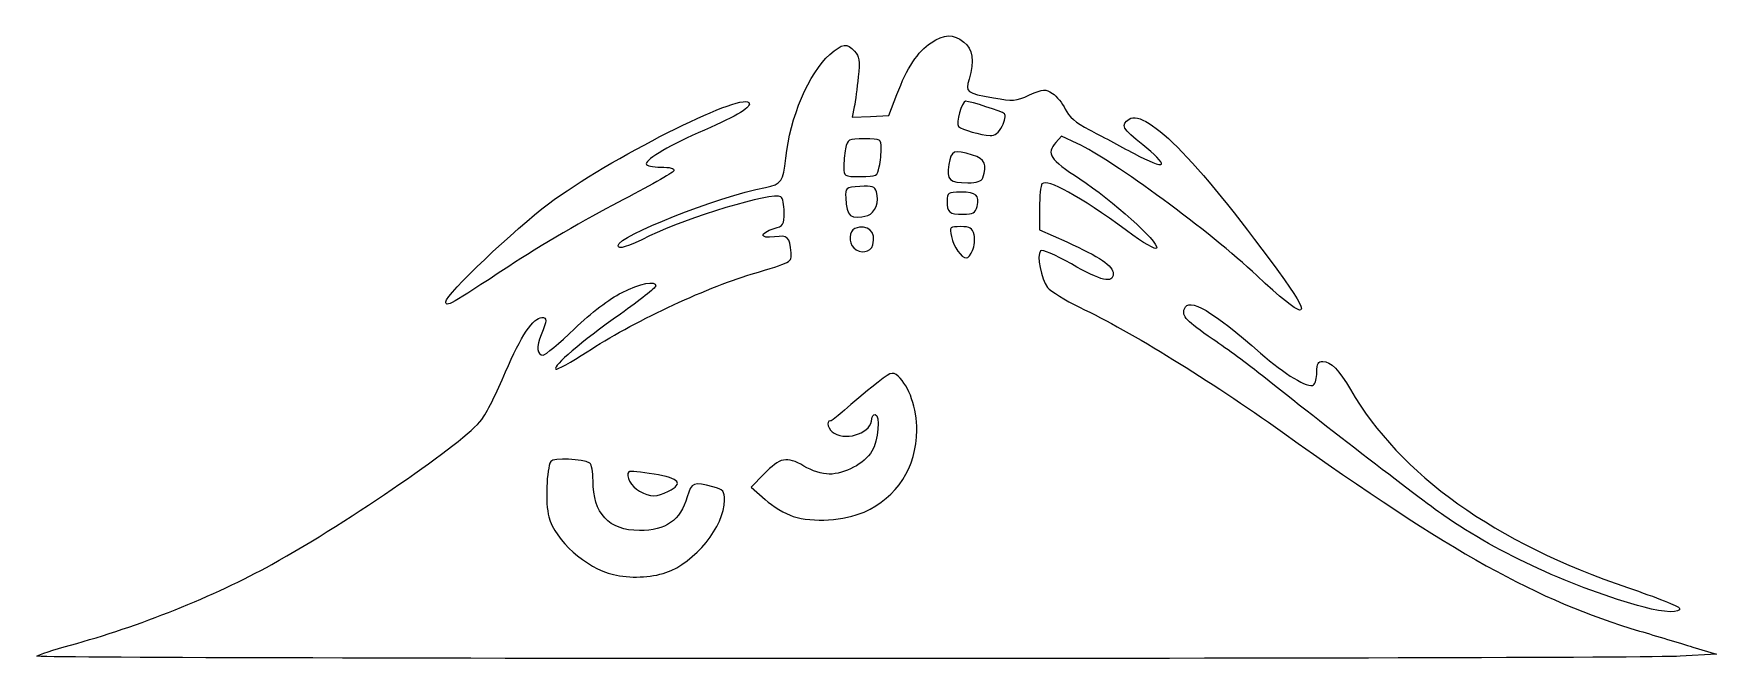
# Model space of a CAD drawing. Extents: x 3 to 145, y 54 to 107.
import ezdxf

# ---------------------------------------------------------------- set-up
doc = ezdxf.new("R2010")
doc.units = 0
doc.layers.get('0').update_dxf_attribs({"linetype": 'CONTINUOUS'})

msp = doc.modelspace()

# ---------------------------------------------------------------- linework, layer by layer
at = {"color": 7}
for points in [[(72.331532, 100.638496), (72.167033, 99.764437), (73.709456, 99.844746), (75.251876, 99.925053), (75.924376, 101.683185)], [(91.148958, 97.561934), (89.826042, 98.18624), (89.363021, 97.637272)], [(87.973958, 92.091661), (87.973958, 90.254844), (90.268248, 89.235809)], [(64.689088, 69.619342), (63.632292, 68.52774), (64.794014, 67.488647)], [(143.139583, 55.02284), (145.123958, 54.416719), (142.08125, 54.25309)]]:
    msp.add_lwpolyline(points, dxfattribs=at)
for points in [[(84.81468, 99.029412)], [(74.447135, 95.5925)], [(83.183151, 94.655026)], [(73.465613, 91.486998)], [(82.702159, 92.237097)], [(73.9066, 88.987619)], [(82.324668, 88.528459)], [(37.835417, 84.19052)], [(56.633973, 68.18185)], [(73.161554, 66.428564)], [(56.426732, 61.315756)], [(139.038542, 58.384546)], [(3.320522, 54.258303)]]:
    msp.add_lwpolyline(points, close=True, dxfattribs=at)
for points in [[(78.818814, 106.068117), (79.933395, 106.816702), (80.687886, 106.831805), (81.588277, 106.123557)], [(70.274783, 105.073439), (71.348579, 106.016242), (71.715082, 106.065553), (72.35915, 105.353866)], [(72.35915, 105.353866), (72.753903, 104.917666), (72.805277, 104.550837), (72.664836, 103.171053)], [(75.924376, 101.683185), (76.788481, 103.942235), (77.692345, 105.311543), (78.818814, 106.068117)], [(81.588277, 106.123557), (82.353187, 105.521879), (82.4836, 104.58133), (82.024212, 102.97954)], [(66.550717, 96.303407), (66.899531, 99.753436), (68.495042, 103.510805), (70.274783, 105.073439)], [(72.664836, 103.171053), (72.571994, 102.258879), (72.422007, 101.119226), (72.331532, 100.638496)], [(82.024212, 102.97954), (81.706193, 101.870671), (81.770797, 101.821559), (84.093423, 101.406484)], [(46.499743, 92.454092), (51.631501, 96.273276), (62.613405, 101.825883), (63.426692, 101.012599)], [(63.426692, 101.012599), (63.75155, 100.687738), (62.467427, 99.889805), (59.682589, 98.68607)], [(81.728747, 101.115678), (81.411966, 101.115678), (80.883337, 99.236197), (81.132378, 98.995365)], [(85.019912, 100.063723), (84.810007, 100.263375), (82.143476, 101.115678), (81.728747, 101.115678)], [(84.093423, 101.406484), (85.719613, 101.115868), (85.96803, 101.1359), (87.134007, 101.651665)], [(87.134007, 101.651665), (88.322536, 102.177408), (88.445631, 102.185859), (89.059192, 101.78384)], [(89.059192, 101.78384), (89.4197, 101.547626), (89.907512, 100.94995), (90.143216, 100.455674)], [(84.81468, 99.029412), (85.049082, 99.482696), (85.141435, 99.948135), (85.019912, 100.063723)], [(90.143216, 100.455674), (90.451326, 99.809559), (91.024676, 99.319585), (92.183281, 98.712277)], [(96.702769, 97.433117), (94.969018, 98.795618), (94.790776, 99.13199), (95.549088, 99.610323)], [(95.549088, 99.610323), (97.025018, 100.541312), (101.647892, 95.752309), (108.648892, 86.039754)], [(59.682589, 98.68607), (56.822557, 97.449836), (54.76875, 96.256033), (54.76875, 95.829837)], [(81.132378, 98.995365), (81.416475, 98.720635), (83.017117, 98.260866), (83.799976, 98.229124)], [(83.799976, 98.229124), (84.204191, 98.212746), (84.521961, 98.463357), (84.81468, 99.029412)], [(92.183281, 98.712277), (93.069611, 98.247684), (94.767344, 97.343886), (95.956019, 96.703835)], [(71.602865, 97.113855), (71.511914, 96.659102), (71.4375, 95.944727), (71.4375, 95.526355)], [(73.190365, 97.940678), (71.80924, 97.940678), (71.763461, 97.916839), (71.602865, 97.113855)], [(74.6125, 97.18), (74.6125, 97.923501), (74.580385, 97.940678), (73.190365, 97.940678)], [(74.447135, 95.5925), (74.538086, 96.047253), (74.6125, 96.761628), (74.6125, 97.18)], [(82.320866, 96.57588), (80.691429, 97.064071), (80.519029, 96.995319), (80.324658, 95.779783)], [(89.363021, 97.637272), (88.53406, 96.654437), (88.795024, 96.256576), (91.377804, 94.565536)], [(106.329255, 86.398031), (102.39987, 90.09276), (94.203856, 96.120275), (91.148958, 97.561934)], [(95.956019, 96.703835), (97.214904, 96.025978), (98.185105, 95.649904), (98.279775, 95.803088)], [(98.279775, 95.803088), (98.369168, 95.947725), (97.659515, 96.68124), (96.702769, 97.433117)], [(57.091215, 95.250778), (57.034628, 95.081021), (54.911347, 93.878519), (52.37281, 92.578552)], [(54.76875, 95.829837), (54.76875, 95.681112), (55.314453, 95.559428), (55.981423, 95.559428)], [(55.981423, 95.559428), (56.787703, 95.559428), (57.159618, 95.455991), (57.091215, 95.250778)], [(64.822917, 93.847925), (66.186624, 94.120518), (66.354076, 94.358494), (66.550717, 96.303407)], [(71.4375, 95.526355), (71.4375, 94.782854), (71.469615, 94.765678), (72.859635, 94.765678)], [(72.859635, 94.765678), (74.24076, 94.765678), (74.286539, 94.789517), (74.447135, 95.5925)], [(80.324658, 95.779783), (80.115611, 94.472466), (80.350879, 94.246385), (81.92638, 94.240562)], [(83.183151, 94.655026), (83.598179, 95.736566), (83.361345, 96.264145), (82.320866, 96.57588)], [(52.3875, 88.945408), (52.3875, 89.738478), (60.742272, 93.032249), (64.822917, 93.847925)], [(72.80442, 93.919373), (71.593578, 93.841173), (71.570551, 93.822988), (71.609268, 92.97547)], [(74.204169, 93.478855), (74.065776, 93.914897), (73.839194, 93.986204), (72.80442, 93.919373)], [(81.92638, 94.240562), (82.684575, 94.237757), (83.072068, 94.365548), (83.183151, 94.655026)], [(88.182495, 94.136689), (88.067798, 94.022175), (87.973958, 93.101911), (87.973958, 92.091661)], [(95.305607, 90.212934), (91.333238, 93.135336), (88.656406, 94.609864), (88.182495, 94.136689)], [(91.377804, 94.565536), (94.101695, 92.782112), (98.039259, 89.242826), (97.868708, 88.731177)], [(37.835417, 84.19052), (37.835417, 84.771368), (43.727492, 90.390914), (46.499743, 92.454092)], [(52.37281, 92.578552), (49.834276, 91.278588), (45.685234, 88.846903), (43.152721, 87.174813)], [(66.132818, 93.053935), (65.449021, 93.476543), (58.12809, 91.295455), (55.050772, 89.752318)], [(66.410422, 91.745628), (66.410422, 92.370833), (66.285499, 92.959571), (66.132818, 93.053935)], [(71.609268, 92.97547), (71.683488, 91.350738), (72.002891, 91.094631), (73.465613, 91.486998)], [(73.465613, 91.486998), (74.093578, 91.655445), (74.464982, 92.657107), (74.204169, 93.478855)], [(81.343759, 93.442761), (80.229943, 93.442761), (80.16875, 93.403722), (80.16875, 92.693109)], [(80.16875, 92.693109), (80.16875, 91.71568), (80.323179, 91.590678), (81.530722, 91.590678)], [(82.702159, 92.237097), (82.940821, 93.188004), (82.653793, 93.442761), (81.343759, 93.442761)], [(65.571256, 90.368223), (66.346194, 90.590473), (66.410422, 90.695894), (66.410422, 91.745628)], [(81.530722, 91.590678), (82.380278, 91.590678), (82.565581, 91.692931), (82.702159, 92.237097)], [(55.050772, 89.752318), (53.127571, 88.787922), (52.3875, 88.563696), (52.3875, 88.945408)], [(65.597556, 89.663754), (64.307376, 89.490703), (64.288347, 90.000294), (65.571256, 90.368223)], [(66.996342, 88.312723), (66.858192, 89.710829), (66.747271, 89.817961), (65.597556, 89.663754)], [(72.385182, 90.371745), (71.891938, 90.18247), (71.830554, 89.18679), (72.284167, 88.733178)], [(73.9066, 88.987619), (74.19835, 90.103275), (73.452889, 90.781463), (72.385182, 90.371745)], [(81.321262, 90.532344), (80.390013, 90.532344), (80.37122, 90.512183), (80.535695, 89.68981)], [(80.535695, 89.68981), (80.705211, 88.842226), (81.376822, 87.886511), (81.80293, 87.886511)], [(82.446246, 89.851376), (82.302165, 90.42545), (82.125569, 90.532344), (81.321262, 90.532344)], [(82.324668, 88.528459), (82.48554, 88.881529), (82.54025, 89.476842), (82.446246, 89.851376)], [(97.868708, 88.731177), (97.802356, 88.532118), (96.812341, 89.104457), (95.305607, 90.212934)], [(63.632292, 86.514699), (67.061601, 87.545222), (67.07165, 87.550593), (66.996342, 88.312723)], [(72.284167, 88.733178), (72.811301, 88.206043), (73.740312, 88.351738), (73.9066, 88.987619)], [(81.80293, 87.886511), (81.929015, 87.886511), (82.163798, 88.175388), (82.324668, 88.528459)], [(88.063279, 88.47854), (87.709568, 88.124829), (88.0994, 86.114498), (88.659869, 85.401978)], [(90.666678, 87.377281), (89.241969, 88.187329), (88.209014, 88.624275), (88.063279, 88.47854)], [(90.268248, 89.235809), (93.062668, 87.99463), (94.191667, 87.220494), (94.191667, 86.545579)], [(43.152721, 87.174813), (38.162637, 83.880113), (37.835417, 83.696463), (37.835417, 84.19052)], [(94.191667, 86.545579), (94.191667, 85.699746), (93.209573, 85.931468), (90.666678, 87.377281)], [(49.778251, 79.96419), (53.488053, 82.408104), (59.62904, 85.311705), (63.632292, 86.514699)], [(55.5625, 85.513452), (55.5625, 85.372437), (54.223047, 84.308812), (52.585938, 83.149845)], [(52.677327, 84.94694), (54.308386, 85.761991), (55.5625, 86.008239), (55.5625, 85.513452)], [(88.659869, 85.401978), (88.925548, 85.064222), (90.140668, 84.309122), (91.360133, 83.723983)], [(108.648892, 86.039754), (111.191143, 82.512863), (110.317701, 82.647771), (106.329255, 86.398031)], [(48.697915, 81.904231), (50.143765, 83.280144), (51.656596, 84.436876), (52.677327, 84.94694)], [(100.205815, 83.587032), (100.559497, 84.600965), (102.585763, 83.422852), (106.627083, 79.85357)], [(42.88931, 78.256201), (44.190282, 81.297404), (45.230471, 82.859428), (45.954709, 82.859428)], [(45.954709, 82.859428), (46.403699, 82.859428), (46.392436, 82.611127), (45.888754, 81.405645)], [(52.585938, 83.149845), (49.246859, 80.785994), (46.878446, 78.769676), (47.132417, 78.507061)], [(91.360133, 83.723983), (95.816759, 81.585543), (102.21677, 77.643075), (108.479167, 73.17849)], [(102.623022, 81.014459), (100.346976, 82.576032), (99.986851, 82.959305), (100.205815, 83.587032)], [(45.888754, 81.405645), (45.461317, 80.382644), (45.531106, 79.684428), (46.060794, 79.684428)], [(46.060794, 79.684428), (46.228262, 79.684428), (47.414966, 80.683341), (48.697915, 81.904231)], [(106.494792, 78.169159), (105.621667, 78.872106), (103.87937, 80.152491), (102.623022, 81.014459)], [(47.132417, 78.507061), (47.225299, 78.41102), (48.415924, 79.066726), (49.778251, 79.96419)], [(106.627083, 79.85357), (108.670124, 78.049162), (110.639402, 76.870769), (111.117753, 77.166407)], [(40.875257, 74.233191), (41.242321, 74.714436), (42.148644, 76.524789), (42.88931, 78.256201)], [(76.027169, 77.891227), (75.533343, 78.32889), (75.445162, 78.292471), (73.805944, 76.97383)], [(122.105208, 66.137523), (120.225069, 67.440477), (110.74989, 74.743416), (106.494792, 78.169159)], [(111.117753, 77.166407), (111.267259, 77.258807), (111.389583, 77.7441), (111.389583, 78.244835)], [(111.389583, 78.244835), (111.389583, 78.972844), (111.493543, 79.155261), (111.908442, 79.155261)], [(111.908442, 79.155261), (112.536573, 79.155261), (113.293996, 78.377129), (114.222041, 76.778414)], [(73.805944, 76.97383), (72.867102, 76.218595), (71.741771, 75.269913), (71.305208, 74.865651)], [(77.608959, 73.334428), (77.621051, 75.183892), (76.971898, 77.053937), (76.027169, 77.891227)], [(114.222041, 76.778414), (118.40867, 69.566213), (126.442076, 63.834878), (137.701925, 60.026976)], [(23.151042, 62.005239), (29.807913, 65.702905), (39.434553, 72.34433), (40.875257, 74.233191)], [(70.313021, 74.129403), (69.901398, 74.126757), (70.135618, 73.341788), (70.626356, 73.079152)], [(71.305208, 74.865651), (70.868646, 74.461386), (70.422161, 74.130075), (70.313021, 74.129403)], [(70.626356, 73.079152), (71.861511, 72.41812), (73.81875, 73.172966), (73.81875, 74.310359)], [(73.81875, 74.310359), (73.81875, 74.5012), (73.937813, 74.657344), (74.083333, 74.657344)], [(74.083333, 74.657344), (74.552032, 74.657344), (74.370044, 72.44792), (73.82814, 71.559163)], [(73.161554, 66.428564), (75.953181, 67.660628), (77.588478, 70.199893), (77.608959, 73.334428)], [(108.479167, 73.17849), (122.938246, 62.870329), (129.887279, 59.000422), (138.641667, 56.381034)], [(68.066364, 70.315145), (66.623621, 71.160651), (66.071033, 71.046803), (64.689088, 69.619342)], [(73.82814, 71.559163), (73.193706, 70.518647), (71.529392, 69.630261), (70.214516, 69.630261)], [(46.702459, 70.694256), (46.341165, 70.109675), (46.23617, 67.142199), (46.537401, 66.029216)], [(49.999448, 70.560507), (49.415565, 70.921364), (46.905746, 71.023181), (46.702459, 70.694256)], [(50.270833, 69.07698), (50.270833, 69.800671), (50.14871, 70.468257), (49.999448, 70.560507)], [(53.283689, 69.820893), (52.975357, 69.512564), (53.505484, 68.557129), (54.191606, 68.184575)], [(55.424512, 69.631235), (54.329973, 69.818462), (53.366604, 69.903808), (53.283689, 69.820893)], [(56.633973, 68.181847), (57.941699, 68.858098), (57.60825, 69.257696), (55.424512, 69.631235)], [(70.214516, 69.630261), (69.638175, 69.630261), (68.754027, 69.912151), (68.066364, 70.315145)], [(54.186577, 64.86875), (51.609657, 64.870603), (50.270833, 66.309393), (50.270833, 69.07698)], [(60.391146, 68.558016), (58.777418, 69.00617), (58.584589, 68.930893), (58.224116, 67.712032)], [(61.383333, 67.420815), (61.383333, 68.191131), (61.278156, 68.311681), (60.391146, 68.558016)], [(58.224116, 67.712032), (57.633246, 65.714144), (56.430513, 64.867168), (54.186577, 64.86875)], [(54.191606, 68.184575), (55.109668, 67.686084), (55.674054, 67.685454), (56.633973, 68.18185)], [(56.426732, 61.315756), (58.852043, 62.142142), (61.383333, 65.25994), (61.383333, 67.420815)], [(64.794014, 67.488647), (65.432961, 66.917147), (66.504524, 66.27336), (67.175264, 66.058013)], [(46.537401, 66.029216), (47.084761, 64.006825), (49.635704, 61.723119), (51.990625, 61.147272)], [(67.175264, 66.058013), (68.827123, 65.527663), (71.49438, 65.692769), (73.161554, 66.428564)], [(139.038542, 58.384546), (133.040078, 60.021994), (126.821102, 62.869371), (122.105208, 66.137523)], [(6.143279, 55.190382), (11.835435, 56.725772), (18.334975, 59.330079), (23.151042, 62.005239)], [(51.990625, 61.147272), (53.354113, 60.81386), (55.154417, 60.882236), (56.426732, 61.315756)], [(137.701925, 60.026976), (140.022723, 59.242121), (141.96741, 58.462407), (142.023452, 58.294281)], [(142.023452, 58.294281), (142.160469, 57.883227), (140.714883, 57.926941), (139.038542, 58.384546)], [(138.641667, 56.381034), (140.024115, 55.967392), (142.048177, 55.356204), (143.139583, 55.02284)], [(142.08125, 54.25309), (137.128247, 53.986732), (3.039579, 53.991775), (3.320522, 54.258303)], [(3.320522, 54.258311), (3.458766, 54.389467), (4.729007, 54.808898), (6.143279, 55.190382)]]:
    msp.add_open_spline(points, degree=3, dxfattribs=at)

doc.saveas('drawing.dxf')
